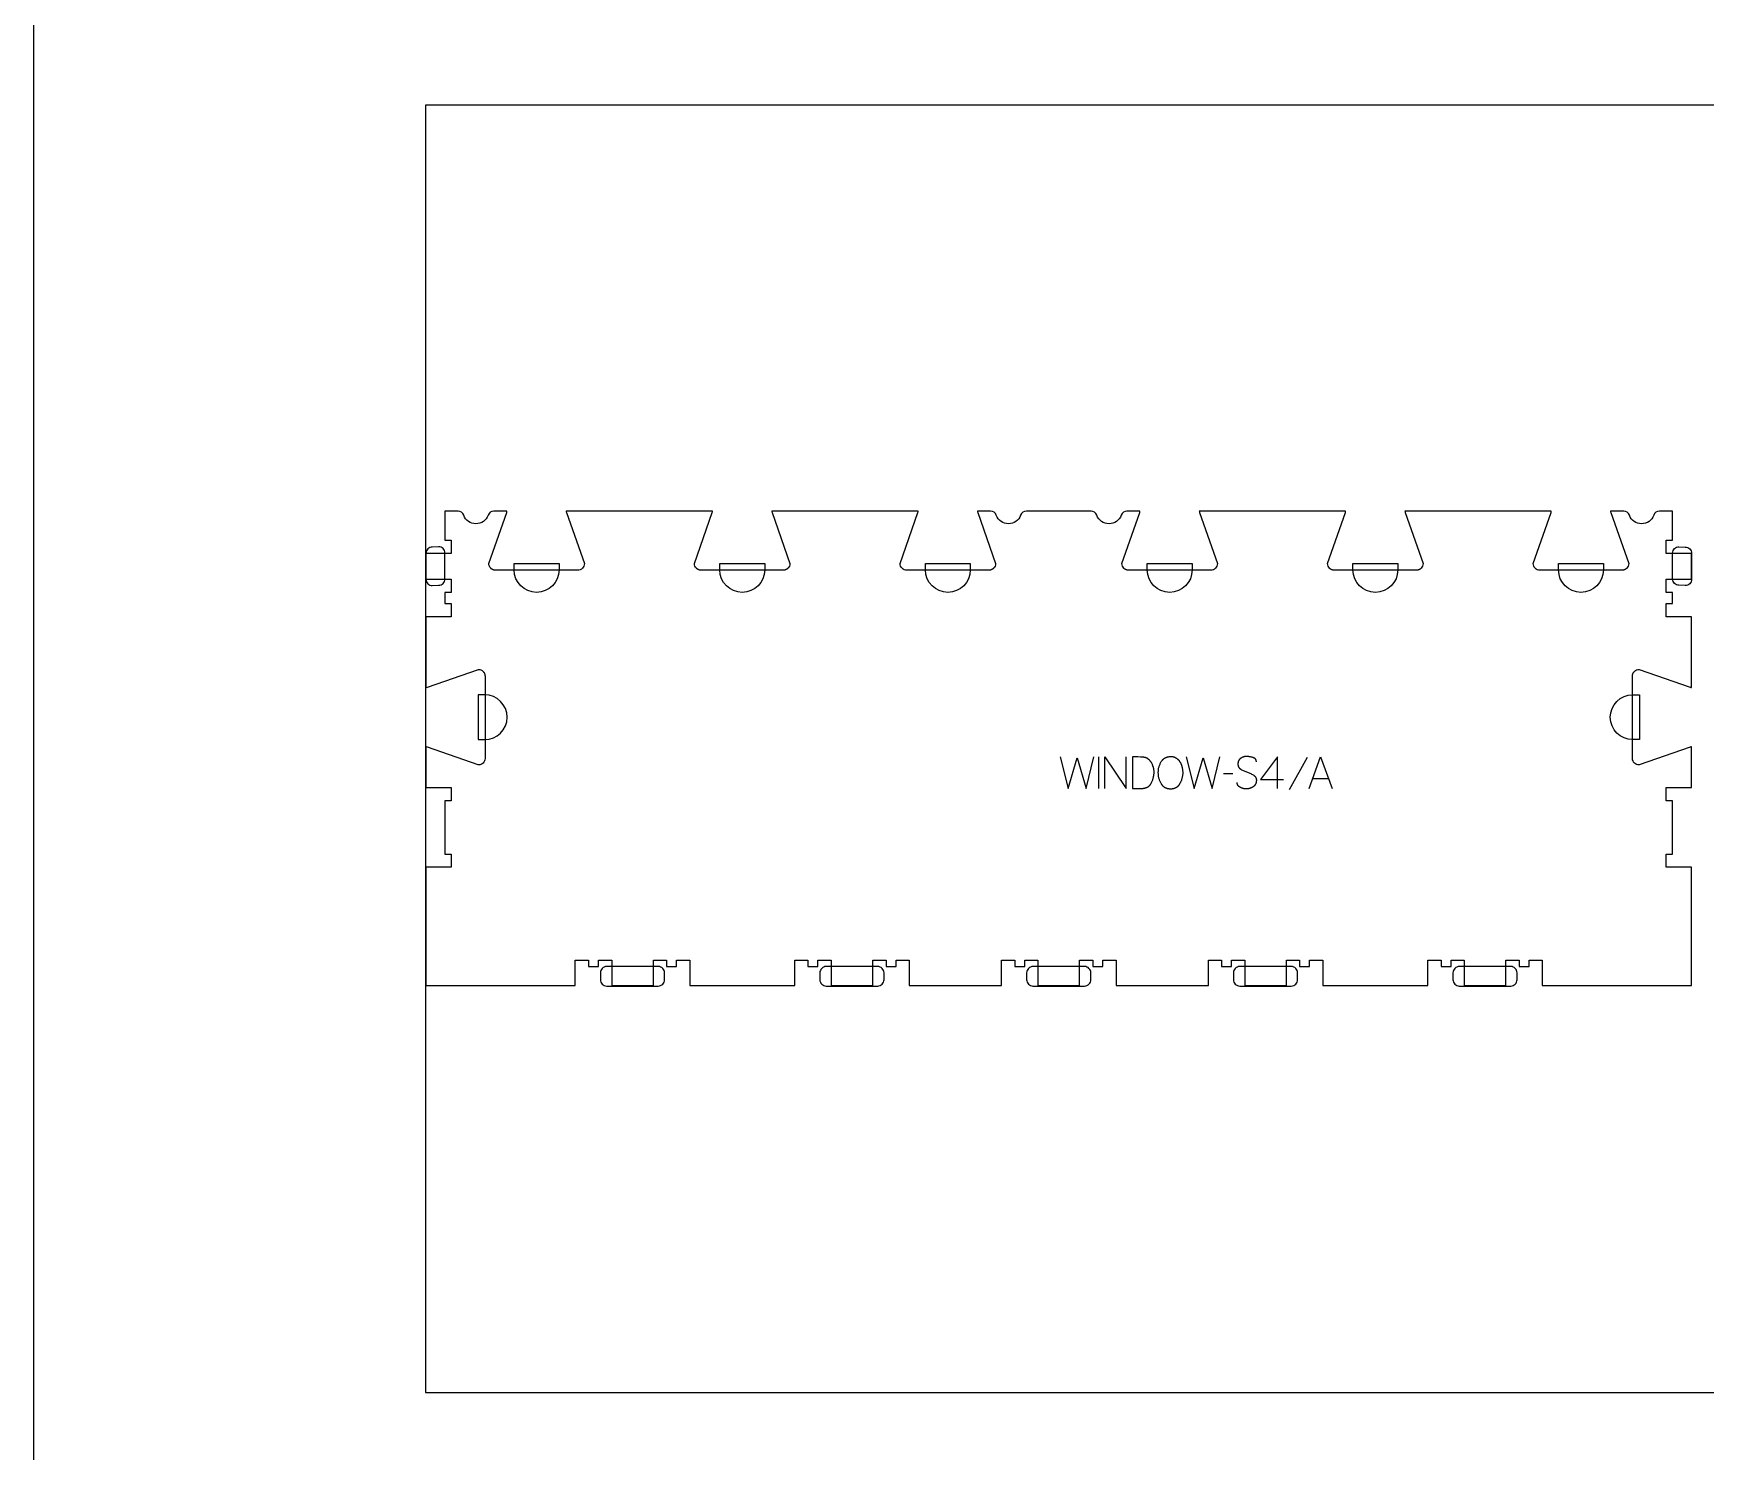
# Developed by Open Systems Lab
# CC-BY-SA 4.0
# Model space of a CAD drawing. Extents: x 0 to 4485, y 0 to 8771.
# Drawn here: x 0 to 1585, y 2387 to 3731 of the extents above; entities that cross this region are included whole.
import ezdxf

# ---------------------------------------------------------------- set-up
doc = ezdxf.new("R2010")
doc.units = 0
for name, color, linetype in [('0_SHEET_SPRUCEPLY_2440X122', 1, 'CONTINUOUS'), ('1_ANYTOOL_1MMDEEP_LABELS_S', 2, 'CONTINUOUS'), ('4_ANYTOOL_CUTTHROUGH_OUTSI', 5, 'CONTINUOUS'), ('5_ANYTOOL_HALF_MILL_9MM_IN', 3, 'CONTINUOUS'), ('DONOTCUT', 7, 'CONTINUOUS')]:
    doc.layers.add(name, color=color, linetype=linetype)

msp = doc.modelspace()

# ---------------------------------------------------------------- linework, layer by layer
at = {"layer": '0_SHEET_SPRUCEPLY_2440X122'}
msp.add_lwpolyline([(371.7, 3662.6), (371.7, 2442.6), (2811.7, 2442.6), (2811.7, 3662.6)], close=True, dxfattribs=at)
at = {"layer": '1_ANYTOOL_1MMDEEP_LABELS_S', "color": 2}
for points in [[(973, 3045), (980.7, 3015), (989.1, 3044.1), (997.6, 3015), (1005.1, 3045)], [(1009.5, 3045), (1009.5, 3015)], [(1015.5, 3015), (1015.5, 3045), (1035.6, 3015), (1035.6, 3045)], [(1092.4, 3045), (1100.1, 3015), (1108.5, 3044.1), (1117, 3015), (1124.5, 3045)], [(1159, 3040.4), (1159, 3040.6), (1159, 3040.7), (1159, 3040.7), (1159, 3040.8), (1159, 3040.9), (1158.9, 3041), (1158.9, 3041.1), (1158.9, 3041.2), (1158.9, 3041.3), (1158.9, 3041.4), (1158.9, 3041.4), (1158.9, 3041.5), (1158.8, 3041.6), (1158.8, 3041.7), (1158.8, 3041.8), (1158.8, 3041.8), (1158.7, 3041.9), (1158.7, 3042), (1158.7, 3042.1), (1158.6, 3042.1), (1158.6, 3042.2), (1158.6, 3042.3), (1158.5, 3042.4), (1158.5, 3042.4), (1158.4, 3042.5), (1158.4, 3042.6), (1158.4, 3042.6), (1158.3, 3042.7), (1158.3, 3042.8), (1158.2, 3042.8), (1158.2, 3042.9), (1158.1, 3043), (1158.1, 3043), (1158, 3043.1), (1158, 3043.1), (1157.9, 3043.2), (1157.8, 3043.2), (1157.8, 3043.3), (1157.7, 3043.4), (1157.6, 3043.4), (1157.6, 3043.5), (1157.5, 3043.5), (1157.4, 3043.6), (1157.4, 3043.6), (1157.3, 3043.7), (1157.2, 3043.7), (1157.1, 3043.8), (1157.1, 3043.8), (1157, 3043.8), (1156.9, 3043.9), (1156.8, 3043.9), (1156.7, 3044), (1156.5, 3044.1), (1156.3, 3044.2), (1156.1, 3044.2), (1155.9, 3044.3), (1155.7, 3044.4), (1154.9, 3044.6), (1154.1, 3044.8), (1153.3, 3044.9), (1152.5, 3045.1), (1152.2, 3045.1), (1151.8, 3045.2), (1151.4, 3045.2), (1151, 3045.2), (1150.7, 3045.3), (1150.3, 3045.3), (1150, 3045.3), (1149.6, 3045.3), (1149.4, 3045.3), (1149.2, 3045.3), (1149, 3045.3), (1148.8, 3045.3), (1148.6, 3045.3), (1148.5, 3045.2), (1148.3, 3045.2), (1148.1, 3045.2), (1147.9, 3045.2), (1147.7, 3045.1), (1147.5, 3045.1), (1147.3, 3045), (1147.2, 3045), (1147, 3045), (1146.8, 3044.9), (1146.6, 3044.8), (1146.5, 3044.8), (1146.3, 3044.7), (1146.1, 3044.7), (1145.9, 3044.6), (1145.8, 3044.5), (1145.6, 3044.4), (1145.4, 3044.4), (1145.3, 3044.3), (1145.1, 3044.2), (1144.9, 3044.1), (1144.8, 3044), (1144.6, 3043.9), (1144.5, 3043.8), (1144.3, 3043.7), (1144.1, 3043.6), (1144, 3043.5), (1143.8, 3043.4), (1143.7, 3043.2), (1143.5, 3043.1), (1143.4, 3043), (1143.3, 3042.9), (1143.1, 3042.7), (1143, 3042.6), (1142.9, 3042.5), (1142.8, 3042.3), (1142.7, 3042.2), (1142.6, 3042), (1142.5, 3041.9), (1142.4, 3041.7), (1142.3, 3041.6), (1142.2, 3041.4), (1142.1, 3041.3), (1142, 3041.1), (1142, 3040.9), (1141.9, 3040.8), (1141.9, 3040.6), (1141.8, 3040.4), (1141.7, 3040.2), (1141.7, 3040.1), (1141.7, 3039.9), (1141.6, 3039.7), (1141.6, 3039.5), (1141.6, 3039.3), (1141.5, 3039.1), (1141.5, 3038.9), (1141.5, 3038.7), (1141.5, 3038.5), (1141.5, 3038.3), (1141.5, 3038.1), (1141.5, 3037.8), (1141.5, 3037.6), (1141.5, 3037.4), (1141.6, 3037.2), (1141.6, 3037), (1141.6, 3036.8), (1141.7, 3036.7), (1141.7, 3036.5), (1141.8, 3036.3), (1141.8, 3036.1), (1141.9, 3035.9), (1141.9, 3035.8), (1142, 3035.8), (1142, 3035.7), (1142, 3035.6), (1142.1, 3035.5), (1142.1, 3035.4), (1142.2, 3035.4), (1142.2, 3035.3), (1142.3, 3035.2), (1142.3, 3035.1), (1142.3, 3035), (1142.4, 3035), (1142.4, 3034.9), (1142.5, 3034.8), (1142.6, 3034.7), (1142.6, 3034.7), (1142.7, 3034.6), (1142.7, 3034.5), (1142.8, 3034.5), (1142.8, 3034.4), (1142.9, 3034.3), (1143, 3034.3), (1143, 3034.2), (1143.1, 3034.1), (1143.2, 3034), (1143.4, 3033.9), (1143.5, 3033.8), (1143.7, 3033.6), (1143.8, 3033.5), (1144, 3033.4), (1144.2, 3033.3), (1144.3, 3033.2), (1145, 3032.8), (1145.8, 3032.4), (1146.5, 3032.1), (1147.3, 3031.7), (1148.1, 3031.4), (1148.9, 3031), (1149.7, 3030.7), (1150.5, 3030.4), (1151.3, 3030.1), (1152.1, 3029.8), (1152.9, 3029.4), (1153.7, 3029.1), (1154.4, 3028.7), (1155.2, 3028.3), (1155.9, 3027.9), (1156.5, 3027.5), (1156.7, 3027.4), (1156.9, 3027.3), (1157, 3027.1), (1157.1, 3027.1), (1157.2, 3027), (1157.2, 3027), (1157.3, 3026.9), (1157.4, 3026.8), (1157.5, 3026.8), (1157.5, 3026.7), (1157.6, 3026.6), (1157.6, 3026.6), (1157.7, 3026.5), (1157.8, 3026.4), (1157.8, 3026.4), (1157.9, 3026.3), (1157.9, 3026.2), (1158, 3026.1), (1158, 3026.1), (1158.1, 3026), (1158.1, 3025.9), (1158.2, 3025.8), (1158.2, 3025.7), (1158.3, 3025.7), (1158.3, 3025.6), (1158.4, 3025.5), (1158.4, 3025.4), (1158.5, 3025.3), (1158.5, 3025.3), (1158.5, 3025.2), (1158.6, 3025.1), (1158.6, 3025), (1158.6, 3024.9), (1158.7, 3024.8), (1158.7, 3024.7), (1158.7, 3024.6), (1158.7, 3024.5), (1158.8, 3024.4), (1158.8, 3024.2), (1158.9, 3024), (1158.9, 3023.8), (1158.9, 3023.6), (1159, 3023.4), (1159, 3023.1), (1159, 3022.9), (1159, 3022.7), (1159, 3022.5), (1159, 3022.3), (1158.9, 3022), (1158.9, 3021.8), (1158.9, 3021.6), (1158.9, 3021.3), (1158.8, 3021.1), (1158.8, 3020.9), (1158.7, 3020.7), (1158.7, 3020.5), (1158.6, 3020.3), (1158.6, 3020.1), (1158.5, 3019.9), (1158.4, 3019.7), (1158.4, 3019.5), (1158.3, 3019.3), (1158.2, 3019.1), (1158.1, 3019), (1158, 3018.8), (1157.9, 3018.6), (1157.8, 3018.4), (1157.7, 3018.3), (1157.6, 3018.1), (1157.4, 3018), (1157.3, 3017.8), (1157.2, 3017.7), (1157, 3017.5), (1156.9, 3017.4), (1156.8, 3017.2), (1156.6, 3017.1), (1156.5, 3017), (1156.3, 3016.8), (1156.1, 3016.7), (1156, 3016.6), (1155.8, 3016.5), (1155.4, 3016.3), (1155, 3016.1), (1154.7, 3015.9), (1154.3, 3015.7), (1153.9, 3015.5), (1153.6, 3015.4), (1153.4, 3015.3), (1153.2, 3015.2), (1153, 3015.2), (1152.8, 3015.1), (1152.6, 3015), (1152.4, 3015), (1152.2, 3014.9), (1152, 3014.9), (1151.8, 3014.9), (1151.6, 3014.8), (1151.4, 3014.8), (1151.2, 3014.7), (1151, 3014.7), (1150.8, 3014.7), (1150.4, 3014.7), (1150, 3014.6), (1149.6, 3014.6), (1149.2, 3014.6), (1148.8, 3014.6), (1148.4, 3014.7), (1148, 3014.7), (1147.6, 3014.7), (1147.2, 3014.8), (1146.8, 3014.9), (1146.4, 3015), (1146, 3015.1), (1145.7, 3015.2), (1145.3, 3015.3), (1144.9, 3015.5), (1144.6, 3015.6), (1144.2, 3015.8), (1143.9, 3016), (1143.5, 3016.2), (1143.3, 3016.3), (1143.2, 3016.4), (1143, 3016.5), (1142.9, 3016.6), (1142.7, 3016.7), (1142.6, 3016.8), (1142.4, 3016.9), (1142.3, 3017), (1142.2, 3017.2), (1142.1, 3017.3), (1142, 3017.4), (1141.8, 3017.6), (1141.8, 3017.6), (1141.7, 3017.7), (1141.7, 3017.8), (1141.6, 3017.8), (1141.6, 3017.9), (1141.5, 3018), (1141.5, 3018), (1141.5, 3018.1), (1141.4, 3018.2), (1141.4, 3018.3), (1141.3, 3018.3), (1141.3, 3018.4), (1141.3, 3018.5), (1141.2, 3018.6), (1141.2, 3018.6), (1141.2, 3018.7), (1141.1, 3018.8), (1141.1, 3018.9), (1141.1, 3019), (1141, 3019), (1141, 3019.2), (1140.9, 3019.4), (1140.9, 3019.6), (1140.9, 3019.7), (1140.8, 3019.9), (1140.8, 3020.1), (1140.8, 3020.3), (1140.8, 3020.5), (1140.8, 3020.6), (1140.8, 3020.8)], [(1179, 3015), (1179, 3045), (1163, 3023.6)], [(1207.2, 3044.5), (1190, 3013.7)], [(1208.9, 3015), (1219.8, 3045), (1230.9, 3015)], [(1136.7, 3028.8), (1128, 3028.8)], [(1163, 3023.6), (1184.8, 3023.6)], [(1212.4, 3024.5), (1227.3, 3024.5)]]:
    msp.add_lwpolyline(points, dxfattribs=at)
for points in [[(1041.6, 3045), (1041.6, 3015), (1050.1, 3015), (1050.5, 3015.1), (1050.9, 3015.1), (1051.3, 3015.1), (1051.7, 3015.1), (1052.1, 3015.2), (1052.5, 3015.2), (1052.8, 3015.3), (1053.2, 3015.4), (1053.5, 3015.5), (1053.9, 3015.6), (1054.2, 3015.7), (1054.5, 3015.8), (1054.9, 3015.9), (1055, 3016), (1055.2, 3016), (1055.3, 3016.1), (1055.5, 3016.2), (1055.6, 3016.3), (1055.8, 3016.3), (1055.9, 3016.4), (1056.1, 3016.5), (1056.2, 3016.6), (1056.3, 3016.7), (1056.5, 3016.8), (1056.6, 3016.9), (1056.7, 3016.9), (1056.9, 3017), (1057, 3017.1), (1057.1, 3017.2), (1057.2, 3017.3), (1057.4, 3017.5), (1057.5, 3017.6), (1057.6, 3017.7), (1057.7, 3017.8), (1057.8, 3017.9), (1057.9, 3018), (1058.1, 3018.1), (1058.2, 3018.3), (1058.3, 3018.4), (1058.4, 3018.5), (1058.5, 3018.6), (1058.6, 3018.8), (1058.7, 3018.9), (1058.8, 3019), (1058.9, 3019.2), (1059, 3019.5), (1059.2, 3019.8), (1059.4, 3020.1), (1059.7, 3020.7), (1060, 3021.3), (1060.3, 3021.9), (1060.5, 3022.6), (1060.8, 3023.2), (1061, 3023.9), (1061.2, 3024.5), (1061.3, 3025.2), (1061.5, 3025.8), (1061.6, 3026.5), (1061.7, 3027.2), (1061.8, 3027.9), (1061.9, 3028.5), (1062, 3029.2), (1062, 3029.9), (1062, 3030.6), (1062, 3031.2), (1062, 3031.8), (1061.9, 3032.4), (1061.8, 3033), (1061.8, 3033.6), (1061.7, 3033.9), (1061.7, 3034.1), (1061.6, 3034.4), (1061.5, 3034.7), (1061.5, 3035), (1061.4, 3035.3), (1061.3, 3035.5), (1061.2, 3035.8), (1061.1, 3036.1), (1061, 3036.3), (1060.9, 3036.6), (1060.8, 3036.9), (1060.7, 3037.1), (1060.6, 3037.4), (1060.4, 3037.9), (1060.1, 3038.5), (1059.8, 3039), (1059.5, 3039.5), (1059.3, 3039.8), (1059.1, 3040.1), (1058.9, 3040.4), (1058.7, 3040.6), (1058.5, 3040.9), (1058.3, 3041.2), (1058.1, 3041.4), (1057.9, 3041.7), (1057.6, 3041.9), (1057.4, 3042.1), (1057.2, 3042.3), (1057, 3042.5), (1056.7, 3042.7), (1056.5, 3042.9), (1056.2, 3043.1), (1056, 3043.3), (1055.7, 3043.4), (1055.5, 3043.6), (1055.2, 3043.7), (1055, 3043.8), (1054.7, 3044), (1054.5, 3044.1), (1054.2, 3044.2), (1053.9, 3044.3), (1053.6, 3044.4), (1053.4, 3044.4), (1053.1, 3044.5), (1052.8, 3044.5), (1052.5, 3044.6), (1052.2, 3044.6), (1051.9, 3044.7), (1051.6, 3044.7), (1049.2, 3044.8), (1046.7, 3044.9), (1044.2, 3044.9)], [(1078.1, 3045.3), (1078.4, 3045.3), (1078.8, 3045.3), (1079.2, 3045.3), (1079.5, 3045.2), (1079.7, 3045.2), (1079.9, 3045.2), (1080, 3045.1), (1080.2, 3045.1), (1080.4, 3045.1), (1080.5, 3045), (1080.7, 3045), (1080.8, 3044.9), (1081, 3044.9), (1081.2, 3044.8), (1081.3, 3044.8), (1081.5, 3044.7), (1081.6, 3044.7), (1081.8, 3044.6), (1081.9, 3044.5), (1082.1, 3044.5), (1082.2, 3044.4), (1082.4, 3044.3), (1082.5, 3044.2), (1082.6, 3044.2), (1082.8, 3044.1), (1082.9, 3044), (1083, 3043.9), (1083.2, 3043.8), (1083.4, 3043.6), (1083.7, 3043.4), (1083.9, 3043.2), (1084.2, 3043), (1084.4, 3042.8), (1084.6, 3042.6), (1084.9, 3042.4), (1085.1, 3042.1), (1085.3, 3041.9), (1085.5, 3041.7), (1085.7, 3041.4), (1085.9, 3041.2), (1086.1, 3040.9), (1086.3, 3040.6), (1086.5, 3040.4), (1086.6, 3040.1), (1086.8, 3039.8), (1087, 3039.5), (1087.1, 3039.2), (1087.3, 3038.9), (1087.4, 3038.6), (1087.5, 3038.3), (1087.7, 3038), (1087.8, 3037.7), (1087.9, 3037.4), (1088, 3037.1), (1088.1, 3036.7), (1088.2, 3036.4), (1088.3, 3036.1), (1088.4, 3035.7), (1088.5, 3035.4), (1088.6, 3035.1), (1088.7, 3034.4), (1088.9, 3033.7), (1089, 3033), (1089.1, 3032.4), (1089.1, 3031.7), (1089.2, 3031.1), (1089.2, 3030.4), (1089.2, 3029.8), (1089.2, 3029.2), (1089.2, 3028.5), (1089.1, 3027.9), (1089, 3027.2), (1088.9, 3026.6), (1088.8, 3026), (1088.7, 3025.3), (1088.5, 3024.7), (1088.3, 3024.1), (1088.1, 3023.4), (1087.9, 3022.8), (1087.7, 3022.1), (1087.4, 3021.5), (1087.1, 3020.9), (1086.8, 3020.2), (1086.5, 3019.6), (1086.3, 3019.3), (1086.1, 3019), (1085.9, 3018.7), (1085.7, 3018.4), (1085.5, 3018.1), (1085.3, 3017.9), (1085.1, 3017.6), (1084.9, 3017.4), (1084.8, 3017.2), (1084.6, 3017.1), (1084.5, 3017), (1084.4, 3016.9), (1084.3, 3016.8), (1084.2, 3016.7), (1084.1, 3016.6), (1083.9, 3016.5), (1083.8, 3016.4), (1083.7, 3016.3), (1083.6, 3016.2), (1083.4, 3016.1), (1083.3, 3016), (1083.2, 3015.9), (1083, 3015.8), (1082.9, 3015.8), (1082.8, 3015.7), (1082.6, 3015.6), (1082.5, 3015.5), (1082.3, 3015.5), (1082.2, 3015.4), (1082, 3015.3), (1081.9, 3015.3), (1081.7, 3015.2), (1081.6, 3015.1), (1081.4, 3015.1), (1081.3, 3015), (1081.1, 3015), (1080.8, 3014.9), (1080.5, 3014.8), (1080.2, 3014.7), (1079.9, 3014.7), (1079.5, 3014.6), (1079.2, 3014.6), (1078.8, 3014.5), (1078.5, 3014.5), (1078.1, 3014.5), (1077.7, 3014.5), (1077.3, 3014.5), (1077, 3014.5), (1076.6, 3014.5), (1076.2, 3014.6), (1075.9, 3014.6), (1075.5, 3014.7), (1075.2, 3014.7), (1074.9, 3014.8), (1074.5, 3014.9), (1074.2, 3015), (1074, 3015), (1073.9, 3015.1), (1073.7, 3015.2), (1073.6, 3015.2), (1073.4, 3015.3), (1073.3, 3015.3), (1073.1, 3015.4), (1073, 3015.5), (1072.8, 3015.6), (1072.7, 3015.6), (1072.6, 3015.7), (1072.4, 3015.8), (1072.3, 3015.9), (1072.1, 3016), (1072, 3016), (1071.9, 3016.1), (1071.7, 3016.2), (1071.6, 3016.3), (1071.5, 3016.4), (1071.3, 3016.5), (1071.2, 3016.6), (1071.1, 3016.7), (1071, 3016.8), (1070.9, 3016.9), (1070.7, 3017.1), (1070.6, 3017.2), (1070.5, 3017.3), (1070.4, 3017.4), (1070.3, 3017.5), (1070.2, 3017.7), (1070, 3017.9), (1069.7, 3018.2), (1069.5, 3018.5), (1069.3, 3018.7), (1069.2, 3019), (1069, 3019.4), (1068.8, 3019.7), (1068.5, 3020.3), (1068.1, 3021), (1067.9, 3021.6), (1067.6, 3022.3), (1067.3, 3022.9), (1067.1, 3023.6), (1066.9, 3024.2), (1066.7, 3024.9), (1066.6, 3025.5), (1066.4, 3026.2), (1066.3, 3026.8), (1066.2, 3027.5), (1066.1, 3028.1), (1066.1, 3028.8), (1066, 3029.4), (1066, 3030.1), (1066, 3030.8), (1066.1, 3031.5), (1066.1, 3032.2), (1066.2, 3032.8), (1066.3, 3033.5), (1066.4, 3034.2), (1066.6, 3034.8), (1066.8, 3035.5), (1066.9, 3036.1), (1067.2, 3036.8), (1067.4, 3037.4), (1067.7, 3038), (1067.9, 3038.6), (1068.2, 3039.3), (1068.6, 3039.9), (1068.9, 3040.5), (1069.1, 3040.8), (1069.3, 3041.1), (1069.5, 3041.3), (1069.7, 3041.6), (1069.9, 3041.9), (1070.1, 3042.1), (1070.4, 3042.4), (1070.6, 3042.6), (1070.7, 3042.7), (1070.8, 3042.8), (1070.9, 3042.9), (1071.1, 3043), (1071.2, 3043.1), (1071.3, 3043.2), (1071.4, 3043.3), (1071.6, 3043.4), (1071.7, 3043.5), (1071.8, 3043.6), (1072, 3043.7), (1072.1, 3043.8), (1072.2, 3043.9), (1072.4, 3043.9), (1072.5, 3044), (1072.7, 3044.1), (1072.8, 3044.2), (1072.9, 3044.2), (1073.2, 3044.4), (1073.5, 3044.5), (1073.9, 3044.6), (1074.2, 3044.7), (1074.5, 3044.8), (1074.8, 3044.9), (1075.2, 3045), (1075.5, 3045.1), (1075.8, 3045.1), (1076.2, 3045.2), (1076.6, 3045.2), (1076.9, 3045.3), (1077.3, 3045.3), (1077.7, 3045.3)]]:
    msp.add_lwpolyline(points, close=True, dxfattribs=at)
at = {"layer": '4_ANYTOOL_CUTTHROUGH_OUTSI', "color": 5}
msp.add_lwpolyline([(1541, 3277.8, 0.317837), (1535.6, 3274, -0.707107), (1512.5, 3274, 0.317837), (1507.1, 3277.8), (1494.7, 3277.8, 0.061485), (1494.9, 3276.5), (1511.9, 3228.1), (1511.9, 3228.1), (1511.9, 3228.1, -0.198912), (1510, 3223.7), (1509.9, 3223.6), (1509.8, 3223.5), (1509.7, 3223.4), (1509.6, 3223.3), (1509.5, 3223.2), (1509.3, 3223.1), (1509.2, 3223), (1509.1, 3222.9), (1509, 3222.8), (1508.8, 3222.7), (1508.7, 3222.7), (1508.6, 3222.6), (1508.4, 3222.5), (1508.3, 3222.4), (1508.1, 3222.4), (1508, 3222.3), (1507.8, 3222.3), (1507.7, 3222.2), (1507.6, 3222.2), (1507.4, 3222.1), (1507.3, 3222.1), (1507.1, 3222), (1507, 3222), (1506.8, 3222), (1506.7, 3221.9), (1506.5, 3221.9), (1506.4, 3221.9), (1506.2, 3221.9), (1506.1, 3221.9), (1505.9, 3221.8), (1505.8, 3221.8), (1505.6, 3221.8), (1427.6, 3221.8, -0.414214), (1421.4, 3228.1), (1421.4, 3228.1), (1421.4, 3228.2), (1438.3, 3276.5), (1438.3, 3276.5, 0.061485), (1438.5, 3277.8), (1299.8, 3277.8, 0.061485), (1300, 3276.5), (1317, 3228.1), (1317, 3228.1), (1317, 3228.1, -0.198912), (1315.1, 3223.7), (1315, 3223.6), (1314.9, 3223.5), (1314.8, 3223.4), (1314.7, 3223.3), (1314.6, 3223.2), (1314.4, 3223.1), (1314.3, 3223), (1314.2, 3222.9), (1314.1, 3222.8), (1313.9, 3222.7), (1313.8, 3222.7), (1313.7, 3222.6), (1313.5, 3222.5), (1313.4, 3222.4), (1313.2, 3222.4), (1313.1, 3222.3), (1312.9, 3222.3), (1312.8, 3222.2), (1312.7, 3222.2), (1312.5, 3222.1), (1312.4, 3222.1), (1312.2, 3222), (1312.1, 3222), (1311.9, 3222), (1311.8, 3221.9), (1311.6, 3221.9), (1311.5, 3221.9), (1311.3, 3221.9), (1311.2, 3221.9), (1311, 3221.8), (1310.9, 3221.8), (1310.7, 3221.8), (1232.7, 3221.8), (1232.6, 3221.8), (1232.4, 3221.8), (1232.3, 3221.9), (1232.1, 3221.9), (1231.9, 3221.9), (1231.8, 3221.9), (1231.6, 3221.9), (1231.5, 3222), (1231.3, 3222), (1231.2, 3222), (1231, 3222.1), (1230.9, 3222.1), (1230.7, 3222.2), (1230.6, 3222.2), (1230.5, 3222.3), (1230.3, 3222.3), (1230.2, 3222.4), (1230, 3222.4), (1229.9, 3222.5), (1229.7, 3222.6), (1229.6, 3222.7), (1229.5, 3222.7), (1229.3, 3222.8), (1229.2, 3222.9), (1229.1, 3223), (1229, 3223.1), (1228.8, 3223.2), (1228.7, 3223.3), (1228.6, 3223.4), (1228.5, 3223.5), (1228.4, 3223.6), (1228.3, 3223.7, -0.198912), (1226.5, 3228.1), (1226.5, 3228.1), (1226.5, 3228.2), (1243.4, 3276.5), (1243.4, 3276.5, 0.061485), (1243.6, 3277.8), (1104.9, 3277.8, 0.061485), (1105.1, 3276.5), (1122.1, 3228.1), (1122.1, 3228.1), (1122.1, 3228.1, -0.414214), (1115.8, 3221.8), (1037.8, 3221.8), (1037.7, 3221.8), (1037.5, 3221.8), (1037.4, 3221.9), (1037.2, 3221.9), (1037, 3221.9), (1036.9, 3221.9), (1036.7, 3221.9), (1036.6, 3222), (1036.4, 3222), (1036.3, 3222), (1036.1, 3222.1), (1036, 3222.1), (1035.8, 3222.2), (1035.7, 3222.2), (1035.6, 3222.3), (1035.4, 3222.3), (1035.3, 3222.4), (1035.1, 3222.4), (1035, 3222.5), (1034.8, 3222.6), (1034.7, 3222.7), (1034.6, 3222.7), (1034.4, 3222.8), (1034.3, 3222.9), (1034.2, 3223), (1034.1, 3223.1), (1033.9, 3223.2), (1033.8, 3223.3), (1033.7, 3223.4), (1033.6, 3223.5), (1033.5, 3223.6), (1033.4, 3223.7, -0.198912), (1031.6, 3228.1), (1031.6, 3228.1), (1031.6, 3228.2), (1048.5, 3276.5), (1048.5, 3276.5, 0.061485), (1048.7, 3277.8), (1036.3, 3277.8, 0.317837), (1030.9, 3274, -0.707107), (1007.8, 3274, 0.317837), (1002.4, 3277.8), (941, 3277.8, 0.317837), (935.6, 3274, -0.707107), (912.5, 3274, 0.317837), (907.1, 3277.8), (894.7, 3277.8, 0.061485), (894.9, 3276.5), (911.9, 3228.1), (911.9, 3228.1), (911.9, 3228.1, -0.198912), (910, 3223.7), (909.9, 3223.6), (909.8, 3223.5), (909.7, 3223.4), (909.6, 3223.3), (909.5, 3223.2), (909.3, 3223.1), (909.2, 3223), (909.1, 3222.9), (909, 3222.8), (908.8, 3222.7), (908.7, 3222.7), (908.6, 3222.6), (908.4, 3222.5), (908.3, 3222.4), (908.1, 3222.4), (908, 3222.3), (907.8, 3222.3), (907.7, 3222.2), (907.6, 3222.2), (907.4, 3222.1), (907.3, 3222.1), (907.1, 3222), (907, 3222), (906.8, 3222), (906.7, 3221.9), (906.5, 3221.9), (906.4, 3221.9), (906.2, 3221.9), (906.1, 3221.9), (905.9, 3221.8), (905.8, 3221.8), (905.6, 3221.8), (827.6, 3221.8, -0.414214), (821.4, 3228.1), (821.4, 3228.1), (821.4, 3228.2), (838.3, 3276.5), (838.3, 3276.5, 0.061485), (838.5, 3277.8), (699.8, 3277.8, 0.061485), (700, 3276.5), (717, 3228.1), (717, 3228.1), (717, 3228.1, -0.198912), (715.1, 3223.7), (715, 3223.6), (714.9, 3223.5), (714.8, 3223.4), (714.7, 3223.3), (714.6, 3223.2), (714.4, 3223.1), (714.3, 3223), (714.2, 3222.9), (714.1, 3222.8), (713.9, 3222.7), (713.8, 3222.7), (713.7, 3222.6), (713.5, 3222.5), (713.4, 3222.4), (713.2, 3222.4), (713.1, 3222.3), (712.9, 3222.3), (712.8, 3222.2), (712.7, 3222.2), (712.5, 3222.1), (712.4, 3222.1), (712.2, 3222), (712.1, 3222), (711.9, 3222), (711.8, 3221.9), (711.6, 3221.9), (711.5, 3221.9), (711.3, 3221.9), (711.2, 3221.9), (711, 3221.8), (710.9, 3221.8), (710.7, 3221.8), (632.7, 3221.8), (632.6, 3221.8), (632.4, 3221.8), (632.3, 3221.9), (632.1, 3221.9), (631.9, 3221.9), (631.8, 3221.9), (631.6, 3221.9), (631.5, 3222), (631.3, 3222), (631.2, 3222), (631, 3222.1), (630.9, 3222.1), (630.7, 3222.2), (630.6, 3222.2), (630.5, 3222.3), (630.3, 3222.3), (630.2, 3222.4), (630, 3222.4), (629.9, 3222.5), (629.7, 3222.6), (629.6, 3222.7), (629.5, 3222.7), (629.3, 3222.8), (629.2, 3222.9), (629.1, 3223), (629, 3223.1), (628.8, 3223.2), (628.7, 3223.3), (628.6, 3223.4), (628.5, 3223.5), (628.4, 3223.6), (628.3, 3223.7, -0.198912), (626.5, 3228.1), (626.5, 3228.1), (626.5, 3228.2), (643.4, 3276.5), (643.4, 3276.5, 0.061485), (643.6, 3277.8), (504.9, 3277.8, 0.061485), (505.1, 3276.5), (522.1, 3228.1), (522.1, 3228.1), (522.1, 3228.1, -0.414214), (515.8, 3221.8), (437.8, 3221.8), (437.7, 3221.8), (437.5, 3221.8), (437.4, 3221.9), (437.2, 3221.9), (437, 3221.9), (436.9, 3221.9), (436.7, 3221.9), (436.6, 3222), (436.4, 3222), (436.3, 3222), (436.1, 3222.1), (436, 3222.1), (435.8, 3222.2), (435.7, 3222.2), (435.6, 3222.3), (435.4, 3222.3), (435.3, 3222.4), (435.1, 3222.4), (435, 3222.5), (434.8, 3222.6), (434.7, 3222.7), (434.6, 3222.7), (434.4, 3222.8), (434.3, 3222.9), (434.2, 3223), (434.1, 3223.1), (433.9, 3223.2), (433.8, 3223.3), (433.7, 3223.4), (433.6, 3223.5), (433.5, 3223.6), (433.4, 3223.7, -0.198912), (431.6, 3228.1), (431.6, 3228.1), (431.6, 3228.2), (448.5, 3276.5), (448.5, 3276.5, 0.061485), (448.7, 3277.8), (436.3, 3277.8, 0.317837), (430.9, 3274, -0.707107), (407.8, 3274, 0.317837), (402.4, 3277.8), (390, 3277.8), (390, 3250.3), (396, 3250.3), (396, 3237.8), (372, 3237.8), (372, 3213.3), (396, 3213.3), (396, 3200.8), (390, 3200.8), (390, 3190.3), (396, 3190.3), (396, 3177.8), (372, 3177.8), (372, 3110.7), (372, 3110.7, 0.061485), (373.3, 3110.9), (421.7, 3127.8), (421.7, 3127.8), (421.7, 3127.8, -0.198912), (426.1, 3126), (426.2, 3125.9), (426.3, 3125.7), (426.4, 3125.6), (426.5, 3125.5), (426.6, 3125.4), (426.7, 3125.3), (426.8, 3125.2), (426.9, 3125), (427, 3124.9), (427.1, 3124.8), (427.1, 3124.6), (427.2, 3124.5), (427.3, 3124.4), (427.4, 3124.2), (427.4, 3124.1), (427.5, 3123.9), (427.5, 3123.8), (427.6, 3123.6), (427.6, 3123.5), (427.7, 3123.4), (427.7, 3123.2), (427.8, 3123.1), (427.8, 3122.9), (427.8, 3122.8), (427.9, 3122.6), (427.9, 3122.5), (427.9, 3122.3), (427.9, 3122.1), (427.9, 3122), (427.9, 3121.8), (428, 3121.7), (428, 3121.5), (428, 3043.5, -0.414214), (421.7, 3037.3), (421.7, 3037.3), (421.6, 3037.3), (373.3, 3054.2), (373.3, 3054.2, 0.061485), (372, 3054.4), (372, 3015.8), (396, 3015.8), (396, 3003.3), (390, 3003.3), (390, 2952.8), (396, 2952.8), (396, 2940.3), (372, 2940.3), (372, 2828.3), (513.5, 2828.3), (513.5, 2852.3), (526, 2852.3), (526, 2846.3), (535.5, 2846.3), (535.5, 2852.3), (548, 2852.3), (548, 2828.3), (587.5, 2828.3), (587.5, 2852.3), (600, 2852.3), (600, 2846.3), (609.5, 2846.3), (609.5, 2852.3), (622, 2852.3), (622, 2828.3), (721.5, 2828.3), (721.5, 2852.3), (734, 2852.3), (734, 2846.3), (743.5, 2846.3), (743.5, 2852.3), (756, 2852.3), (756, 2828.3), (795.5, 2828.3), (795.5, 2852.3), (808, 2852.3), (808, 2846.3), (817.5, 2846.3), (817.5, 2852.3), (830, 2852.3), (830, 2828.3), (917.5, 2828.3), (917.5, 2852.3), (930, 2852.3), (930, 2846.3), (939.5, 2846.3), (939.5, 2852.3), (952, 2852.3), (952, 2828.3), (991.5, 2828.3), (991.5, 2852.3), (1004, 2852.3), (1004, 2846.3), (1013.5, 2846.3), (1013.5, 2852.3), (1026, 2852.3), (1026, 2828.3), (1113.5, 2828.3), (1113.5, 2852.3), (1126, 2852.3), (1126, 2846.3), (1135.5, 2846.3), (1135.5, 2852.3), (1148, 2852.3), (1148, 2828.3), (1187.5, 2828.3), (1187.5, 2852.3), (1200, 2852.3), (1200, 2846.3), (1209.5, 2846.3), (1209.5, 2852.3), (1222, 2852.3), (1222, 2828.3), (1321.5, 2828.3), (1321.5, 2852.3), (1334, 2852.3), (1334, 2846.3), (1343.5, 2846.3), (1343.5, 2852.3), (1356, 2852.3), (1356, 2828.3), (1395.5, 2828.3), (1395.5, 2852.3), (1408, 2852.3), (1408, 2846.3), (1417.5, 2846.3), (1417.5, 2852.3), (1430, 2852.3), (1430, 2828.3), (1571.5, 2828.3), (1571.5, 2940.3), (1547.5, 2940.3), (1547.5, 2952.8), (1553.5, 2952.8), (1553.5, 3003.3), (1547.5, 3003.3), (1547.5, 3015.8), (1571.5, 3015.8), (1571.5, 3054.4), (1571.5, 3054.4, 0.061485), (1570.1, 3054.2), (1521.7, 3037.3), (1521.7, 3037.3), (1521.7, 3037.3, -0.414214), (1515.5, 3043.5), (1515.5, 3121.5), (1515.5, 3121.7), (1515.5, 3121.8), (1515.5, 3122), (1515.5, 3122.1), (1515.5, 3122.3), (1515.5, 3122.5), (1515.5, 3122.6), (1515.6, 3122.8), (1515.6, 3122.9), (1515.6, 3123.1), (1515.7, 3123.2), (1515.7, 3123.4), (1515.8, 3123.5), (1515.8, 3123.6), (1515.9, 3123.8), (1515.9, 3123.9), (1516, 3124.1), (1516.1, 3124.2), (1516.1, 3124.4), (1516.2, 3124.5), (1516.3, 3124.6), (1516.3, 3124.8), (1516.4, 3124.9), (1516.5, 3125), (1516.6, 3125.2), (1516.7, 3125.3), (1516.8, 3125.4), (1516.9, 3125.5), (1517, 3125.6), (1517.1, 3125.7), (1517.2, 3125.9), (1517.3, 3126, -0.198912), (1521.7, 3127.8), (1521.7, 3127.8), (1521.8, 3127.8), (1570.1, 3110.9), (1570.1, 3110.9, 0.061485), (1571.5, 3110.7), (1571.5, 3128.1), (1571.5, 3177.8), (1547.5, 3177.8), (1547.5, 3190.3), (1553.5, 3190.3), (1553.5, 3200.8), (1547.5, 3200.8), (1547.5, 3213.3), (1571.5, 3213.3), (1571.5, 3237.8), (1547.5, 3237.8), (1547.5, 3250.3), (1553.5, 3250.3), (1553.5, 3277.8), (1541, 3277.8)], format="xyb", close=True, dxfattribs=at)
at = {"layer": '5_ANYTOOL_HALF_MILL_9MM_IN'}
for points in [[(384, 3207.6, 0.414214), (390, 3213.6), (390, 3238.1, 0.414214), (384, 3244.1), (378, 3243.8, 0.414214), (372, 3237.8), (372, 3213.3, 0.414214), (378, 3207.3)], [(1559.5, 3207.6, -0.414214), (1553.5, 3213.6), (1553.5, 3238.1, -0.414214), (1559.5, 3244.1), (1565.5, 3243.8, -0.414214), (1571.5, 3237.8), (1571.5, 3213.3, -0.414214), (1565.5, 3207.3)], [(498.1, 3222.1, -1), (455.6, 3222.1), (455.6, 3222.3), (455.6, 3228.3), (498.1, 3228.3), (498.1, 3222.3), (498.1, 3222.1)], [(693, 3222.1, -1), (650.5, 3222.1), (650.5, 3222.3), (650.5, 3228.3), (693, 3228.3), (693, 3222.3), (693, 3222.1)], [(887.9, 3222.1, -1), (845.4, 3222.1), (845.4, 3222.3), (845.4, 3228.3), (887.9, 3228.3), (887.9, 3222.3), (887.9, 3222.1)], [(1098.1, 3222.1, -1), (1055.6, 3222.1), (1055.6, 3222.3), (1055.6, 3228.3), (1098.1, 3228.3), (1098.1, 3222.3), (1098.1, 3222.1)], [(1293, 3222.1, -1), (1250.5, 3222.1), (1250.5, 3222.3), (1250.5, 3228.3), (1293, 3228.3), (1293, 3222.3), (1293, 3222.1)], [(1487.9, 3222.1, -1), (1445.4, 3222.1), (1445.4, 3222.3), (1445.4, 3228.3), (1487.9, 3228.3), (1487.9, 3222.3), (1487.9, 3222.1)], [(427.7, 3061.3, 1), (427.7, 3103.8), (427.5, 3103.8), (421.5, 3103.8), (421.5, 3061.3), (427.5, 3061.3), (427.7, 3061.3)], [(1515.7, 3061.3, -1), (1515.7, 3103.8), (1516, 3103.8), (1522, 3103.8), (1522, 3061.3), (1516, 3061.3), (1515.7, 3061.3)], [(543.3, 2846.3, 0.414214), (537.3, 2840.3), (537.3, 2833.8, 0.414214), (543.3, 2827.8), (592.1, 2827.8, 0.414214), (598.1, 2833.8), (598.1, 2840.3, 0.414214), (592.1, 2846.3)], [(751.3, 2846.3, 0.414214), (745.3, 2840.3), (745.3, 2833.8, 0.414214), (751.3, 2827.8), (800.1, 2827.8, 0.414214), (806.1, 2833.8), (806.1, 2840.3, 0.414214), (800.1, 2846.3)], [(947.3, 2846.3, 0.414214), (941.3, 2840.3), (941.3, 2833.8, 0.414214), (947.3, 2827.8), (996.1, 2827.8, 0.414214), (1002.1, 2833.8), (1002.1, 2840.3, 0.414214), (996.1, 2846.3)], [(1143.3, 2846.3, 0.414214), (1137.3, 2840.3), (1137.3, 2833.8, 0.414214), (1143.3, 2827.8), (1192.1, 2827.8, 0.414214), (1198.1, 2833.8), (1198.1, 2840.3, 0.414214), (1192.1, 2846.3)], [(1351.3, 2846.3, 0.414214), (1345.3, 2840.3), (1345.3, 2833.8, 0.414214), (1351.3, 2827.8), (1400.1, 2827.8, 0.414214), (1406.1, 2833.8), (1406.1, 2840.3, 0.414214), (1400.1, 2846.3)]]:
    msp.add_lwpolyline(points, format="xyb", close=True, dxfattribs=at)
at = {"layer": 'DONOTCUT'}
msp.add_lwpolyline([(0, 0), (3183.4, 0), (3183.4, 5593.4), (0, 5593.4)], close=True, dxfattribs=at)

doc.saveas('drawing.dxf')
